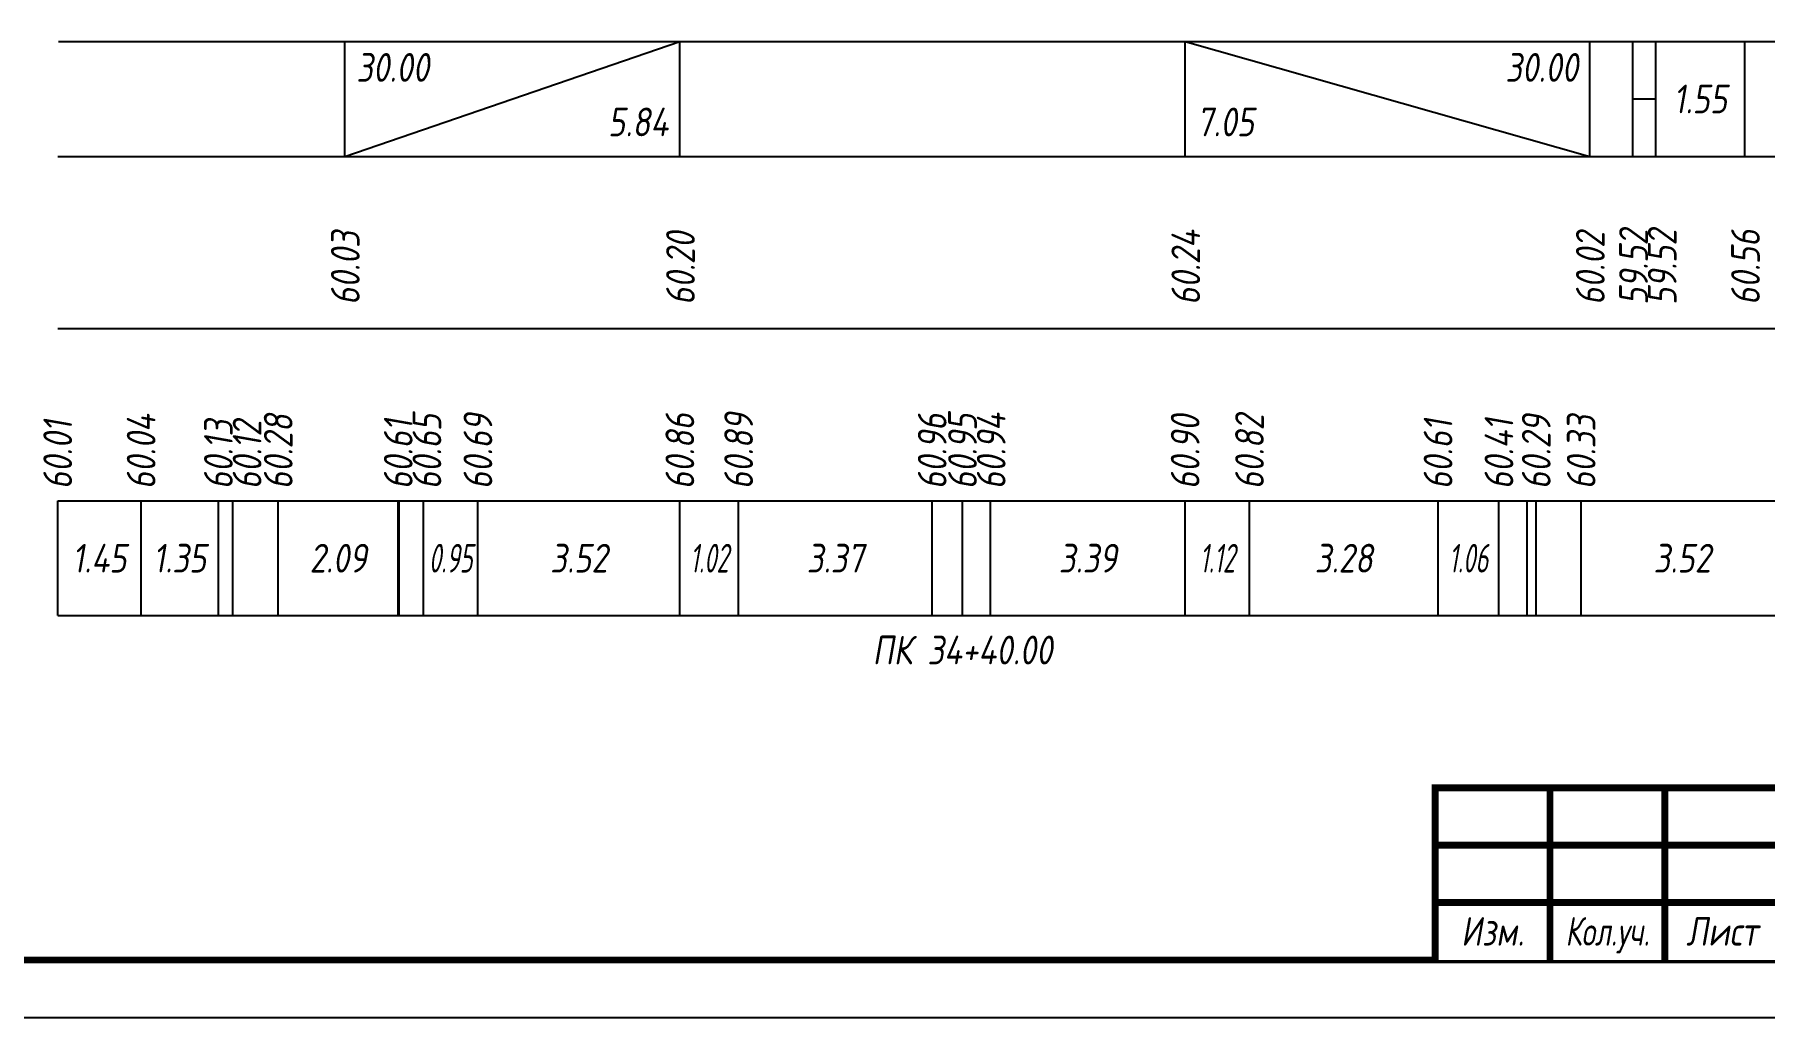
# Model space of a CAD drawing. Extents: x -717 to 1451, y -133302 to 233.
# Drawn here: x 77.9 to 228.6, y -53789.4 to -53703.8 of the extents above; entities that cross this region are included whole.
import ezdxf
from ezdxf.enums import TextEntityAlignment as Align

# ---------------------------------------------------------------- set-up
doc = ezdxf.new("R2010")
doc.units = 0
for name, color, linetype in [('Зарамочное оформление', 7, 'Continuous'), ('Код_510', 7, 'Continuous'), ('Код_516', 1, 'Continuous'), ('Подписи поперечников', 7, 'Continuous'), ('Таблица', 7, 'Continuous')]:
    doc.layers.add(name, color=color, linetype=linetype)
doc.styles.add('М', font='romand.shx', dxfattribs={"width": 0.8, "oblique": 10, "height": 2.5})

# ---------------------------------------------------------------- blocks, each defined once
blk = doc.blocks.new('Штамп')
at = {"linetype": 'Continuous'}
blk.add_wipeout([(199.95, -411.25), (384.95, -411.25), (384.95, -426.25), (199.95, -426.25)], dxfattribs=at).dxf.layer = 'Зарамочное оформление'
at = {"layer": 'Зарамочное оформление', "linetype": 'Continuous', "lineweight": -3, "const_width": 0.6, "flags": 128}
for points in [[(199.95, -426.25), (199.95, -411.25), (384.95, -411.25)], [(209.95, -411.25), (209.95, -426.25)], [(219.95, -411.25), (219.95, -426.25)], [(199.95, -416.25), (264.95, -416.25)], [(199.95, -421.25), (264.95, -421.25)]]:
    blk.add_lwpolyline(points, dxfattribs=at)
at = {"layer": 'Зарамочное оформление', "linetype": 'Continuous', "style": 'М', "oblique": 10}
for s, width, p in [('Изм.', 0.8, (204.95, -423.75)), ('Кол.уч.', 0.7, (214.95, -423.75)), ('Лист', 0.8, (224.95, -423.75))]:
    blk.add_text(s, height=2.5, dxfattribs=dict(at, width=width)).set_placement(p, align=Align.MIDDLE_CENTER)
blk = doc.blocks.new('шифр')
blk.add_blockref('Штамп', (0, -53418))

msp = doc.modelspace()

# ---------------------------------------------------------------- linework, layer by layer
at = {"flags": 128}
msp.add_lwpolyline([(-30.054, -53789.421), (389.946, -53789.421), (389.946, -53492.421), (-30.054, -53492.421)], close=True, dxfattribs=at)
at = {"const_width": 0.6, "flags": 128}
msp.add_lwpolyline([(-10.054, -53784.421), (384.946, -53784.421), (384.946, -53497.421), (-10.054, -53497.421)], close=True, dxfattribs=at)
at = {"layer": 'Код_510'}
for p, q in [((79.946, -53754.421), (79.946, -53744.421)), ((87.214, -53754.421), (87.214, -53744.421)), ((93.943, -53754.421), (93.943, -53744.421)), ((95.21, -53754.421), (95.21, -53744.421)), ((99.157, -53754.421), (99.157, -53744.421)), ((109.61, -53754.421), (109.61, -53744.421)), ((109.667, -53754.421), (109.667, -53744.421)), ((109.693, -53754.421), (109.693, -53744.421)), ((111.809, -53754.421), (111.809, -53744.421)), ((116.553, -53754.421), (116.553, -53744.421)), ((134.146, -53754.421), (134.146, -53744.421)), ((139.265, -53754.421), (139.265, -53744.421)), ((156.127, -53754.421), (156.127, -53744.421)), ((158.768, -53754.421), (158.768, -53744.421)), ((161.214, -53754.421), (161.214, -53744.421)), ((178.165, -53754.421), (178.165, -53744.421)), ((183.771, -53754.421), (183.771, -53744.421)), ((200.196, -53754.421), (200.196, -53744.421)), ((205.502, -53754.421), (205.502, -53744.421)), ((207.968, -53754.421), (207.968, -53744.421)), ((208.751, -53754.421), (208.751, -53744.421)), ((212.664, -53754.421), (212.664, -53744.421))]:
    msp.add_line(p, q, dxfattribs=at)
at = {"layer": 'Код_516'}
for p, q in [((104.946, -53714.421), (104.946, -53704.421)), ((104.946, -53714.421), (134.146, -53704.421)), ((134.146, -53714.421), (134.146, -53704.421)), ((178.165, -53714.421), (178.165, -53704.421)), ((178.165, -53704.421), (213.409, -53714.421)), ((213.409, -53714.421), (213.409, -53704.421)), ((217.169, -53714.421), (217.169, -53704.421)), ((219.169, -53714.421), (219.169, -53704.421)), ((226.926, -53714.421), (226.926, -53704.421)), ((217.169, -53709.421), (219.169, -53709.421))]:
    msp.add_line(p, q, dxfattribs=at)
at = {"layer": 'Таблица'}
for p, q in [((80, -53704.421), (251.98, -53704.421)), ((79.946, -53714.421), (251.926, -53714.421)), ((79.946, -53729.421), (251.926, -53729.421)), ((79.946, -53744.421), (251.926, -53744.421)), ((79.946, -53754.421), (251.926, -53754.421))]:
    msp.add_line(p, q, dxfattribs=at)

# ---------------------------------------------------------------- texts
at = {"layer": 'Код_510', "style": 'М', "oblique": 10, "width": 0.8}
for s, p in [('60.01', (79.946, -53743.421)), ('60.04', (87.214, -53743.421)), ('60.13', (93.943, -53743.421)), ('60.12', (96.443, -53743.421)), ('60.28', (99.157, -53743.421)), ('60.61', (109.61, -53743.421)), ('60.65', (112.11, -53743.421)), ('60.69', (116.553, -53743.421)), ('60.86', (134.146, -53743.421)), ('60.89', (139.265, -53743.421)), ('60.96', (156.127, -53743.421)), ('60.95', (158.768, -53743.421)), ('60.94', (161.268, -53743.421)), ('60.90', (178.165, -53743.421)), ('60.82', (183.771, -53743.421)), ('60.61', (200.196, -53743.421)), ('60.41', (205.502, -53743.421)), ('60.29', (208.751, -53743.421)), ('60.33', (212.664, -53743.421))]:
    msp.add_text(s, height=2.5, rotation=90, dxfattribs=at).set_placement(p, align=Align.MIDDLE_LEFT)
at = {"layer": 'Код_510', "style": 'М', "oblique": 10}
for s, width, p in [('1.45', 0.8, (83.58, -53749.421)), ('1.35', 0.8, (90.579, -53749.421)), ('2.09', 0.8, (104.383, -53749.421)), ('0.95', 0.6, (114.181, -53749.421)), ('3.52', 0.8, (125.35, -53749.421)), ('1.02', 0.6, (136.705, -53749.421)), ('3.37', 0.8, (147.696, -53749.421)), ('3.39', 0.8, (169.69, -53749.421)), ('1.12', 0.6, (180.968, -53749.421)), ('3.28', 0.8, (191.983, -53749.421)), ('1.06', 0.6, (202.849, -53749.421)), ('3.52', 0.8, (221.469, -53749.421))]:
    msp.add_text(s, height=2.5, dxfattribs=dict(at, width=width)).set_placement(p, align=Align.MIDDLE_CENTER)
at = {"layer": 'Код_516', "style": 'М', "oblique": 10, "width": 0.8}
msp.add_text('30.00', height=2.5, dxfattribs=at).set_placement((105.946, -53705.421), align=Align.TOP_LEFT)
msp.add_text('30.00', height=2.5, dxfattribs=at).set_placement((212.409, -53705.421), align=Align.TOP_RIGHT)
msp.add_text('1.55', height=2.5, dxfattribs=at).set_placement((223.047, -53709.421), align=Align.MIDDLE_CENTER)
msp.add_text('5.84', height=2.5, dxfattribs=at).set_placement((133.146, -53713.421), align=Align.BOTTOM_RIGHT)
msp.add_text('7.05', height=2.5, dxfattribs=at).set_placement((179.165, -53713.421), align=Align.BOTTOM_LEFT)
for s, p in [('60.03', (105, -53727.371)), ('60.20', (134.2, -53727.371)), ('60.24', (178.22, -53727.371)), ('60.02', (213.463, -53727.371)), ('59.52', (217.224, -53727.371)), ('59.52', (219.724, -53727.371)), ('60.56', (226.98, -53727.371))]:
    msp.add_text(s, height=2.5, rotation=90, dxfattribs=at).set_placement(p, align=Align.MIDDLE_LEFT)
at = {"layer": 'Подписи поперечников', "style": 'М', "oblique": 10, "width": 0.8}
msp.add_text('ПК 34+40.00', height=2.5, dxfattribs=at).set_placement((158.768, -53759.421), align=Align.BOTTOM_CENTER)

# ---------------------------------------------------------------- next in the draw order: block references
msp.add_blockref('шифр', (0, 59.829))

doc.saveas('drawing.dxf')
